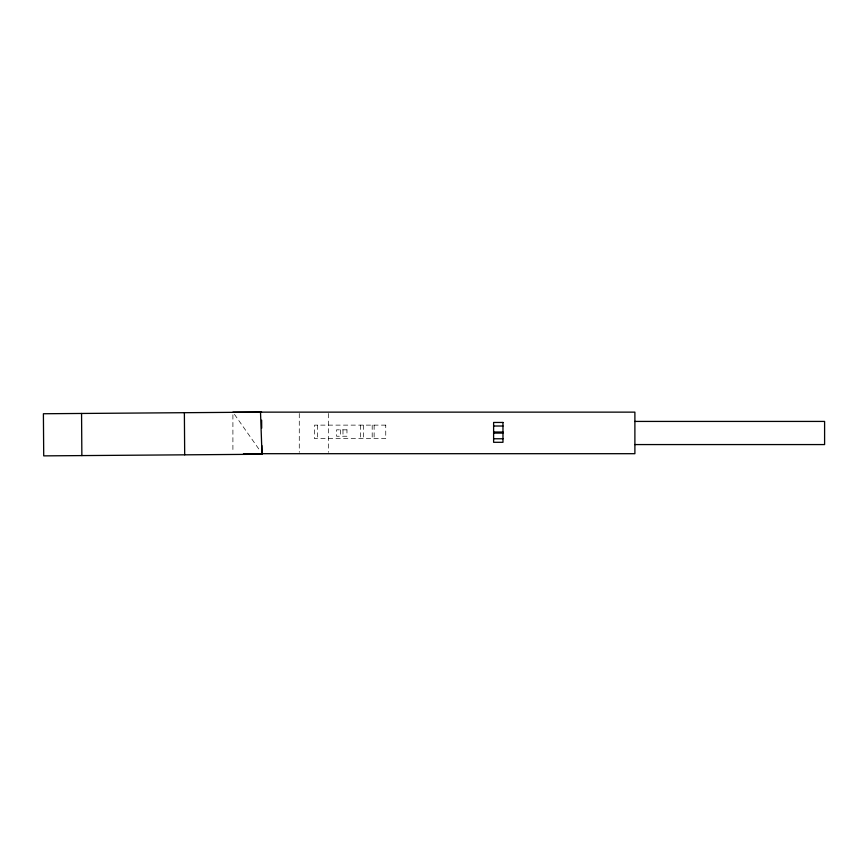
<?xml version="1.0" encoding="UTF-8"?>
<svg xmlns="http://www.w3.org/2000/svg" width="868" height="868" viewBox="0 0 868 868"><rect width="100%" height="100%" fill="white"/><g stroke="black" fill="none" stroke-linecap="round" stroke-linejoin="round"><path stroke-width="0.65" stroke-dasharray="4.34 3.25" d="M234.436 414.318L260.433 451.306M374.13 425.125L374.13 438.676M372.198 425.125L372.198 438.676M363.605 425.125L363.605 438.676M360.578 425.125L360.578 438.676M342.979 429.834L342.979 436.235M340.56 429.834L340.56 436.235M328.321 413.483L328.321 452.358M317.536 425.125L317.536 438.676M299.276 413.483L299.276 452.358M232.906 414.817L232.906 452.358M385.75 425.125L314.509 425.125L314.509 438.676L385.75 438.676L385.75 425.125M346.961 429.834L336.578 429.834L336.578 436.235L346.961 436.235L346.961 429.834"/><path stroke-width="1.3" d="M256.027 454.311L261.995 454.268L260.508 412.137M249.908 454.355L261.995 454.268M261.583 412.126L43.4 413.743L43.715 455.874L261.897 454.257L261.832 445.555M232.906 412.137L634.888 412.137L634.888 453.693L243.474 453.693M634.888 421.425L824.6 421.425L824.6 444.568L634.888 444.568M493.61 426.014L502.973 426.014M493.61 432.014L502.973 432.014M493.61 433.099L502.973 433.099M493.61 438.763L502.973 438.763M261.648 420.155L261.702 428.174M184.374 412.701L184.689 454.832M81.559 413.461L81.863 455.591M502.973 422.456L493.61 422.456L493.61 442.3L502.973 442.3L502.973 422.456"/></g></svg>
